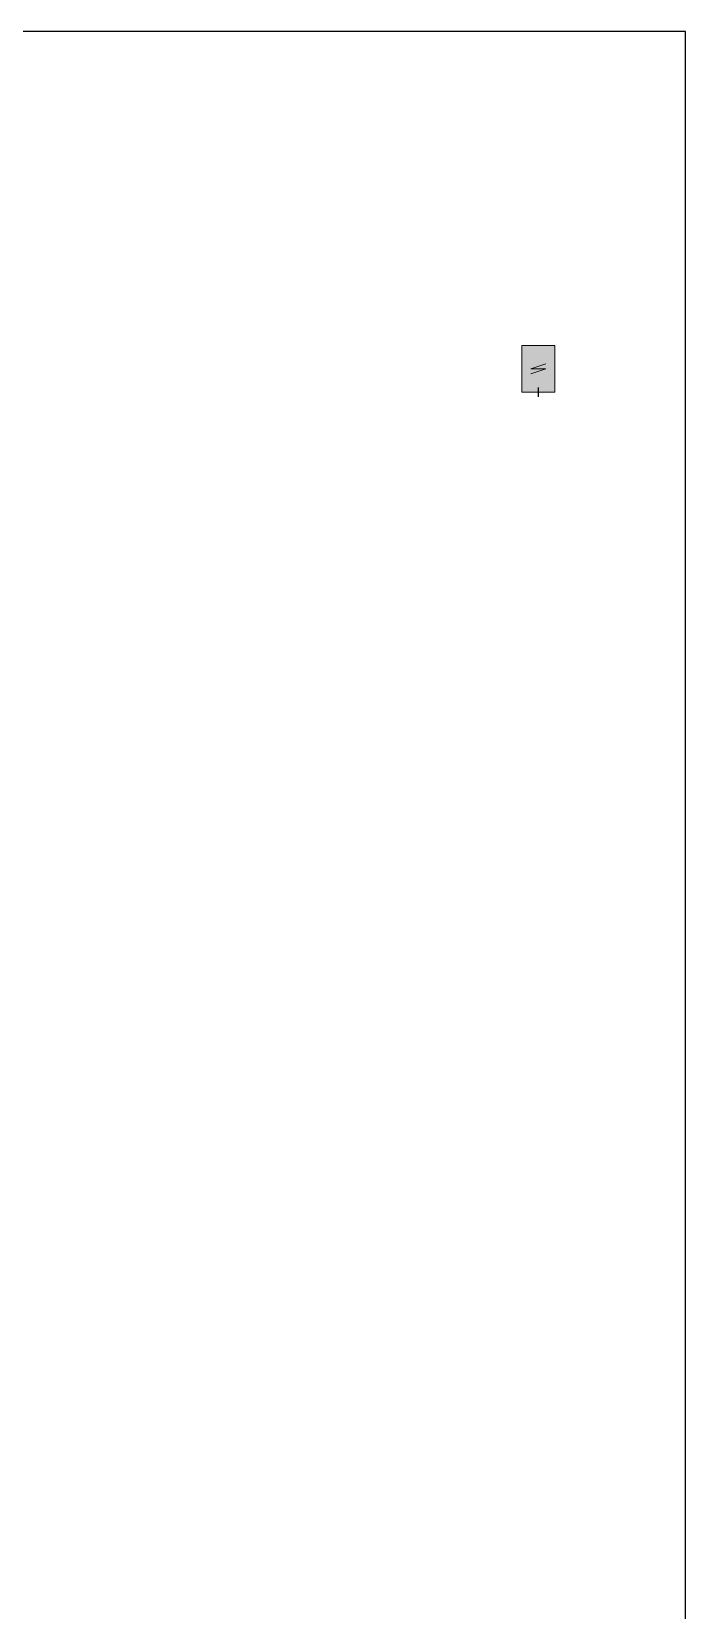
# Model space of a CAD drawing. Header units: millimetres. Extents: x -103 to 3427, y 224 to 818.
# Drawn here: x 176.9 to 316.9, y 480.1 to 818.1 of the extents above; entities that cross this region are included whole.
import ezdxf

# ---------------------------------------------------------------- set-up
doc = ezdxf.new("R2010")
doc.units = ezdxf.units.MM
for name, color, linetype, lineweight in [('AM_0', 7, 'Continuous', 50), ('Cont3', 70, 'Continuous', 18), ('Cont4', 10, 'Continuous', 13)]:
    doc.layers.add(name, color=color, linetype=linetype, lineweight=lineweight)
doc.layers.add('BOUND_EXT', color=30, linetype='Continuous', plot=False)
doc.layers.add('CONT2', color=2, linetype='Continuous')

# ---------------------------------------------------------------- blocks, each defined once
blk = doc.blocks.new('$$_EX')
at = {"layer": 'BOUND_EXT'}
for p, q in [((210, 297), (0, 297)), ((210, 0), (210, 297))]:
    blk.add_line(p, q, dxfattribs=at)
blk = doc.blocks.new('Opening01')
at = {"layer": 'AM_0', "ltscale": 0.1}
h = blk.add_hatch(color=256, dxfattribs=at)
h.set_gradient(color1=(173, 173, 173), rotation=135, centered=1, tint=1, name='CURVED')
h.paths.add_polyline_path([(189, 258.4), (196, 258.4), (196, 268.4), (189, 268.4)])
at = {"layer": 'Cont3'}
blk.add_lwpolyline([(189, 258.4), (196, 258.4), (196, 268.4), (189, 268.4)], close=True, dxfattribs=at)
at = {"layer": 'Cont4'}
blk.add_lwpolyline([(190.9, 262.3), (194.1, 263.4), (190.9, 263.4), (194.1, 264.5)], dxfattribs=at)
blk = doc.blocks.new('Linie Konstruktionsschnitt')
at = {"layer": 'CONT2'}
blk.add_line((0, -1), (0, 1), dxfattribs=at)

msp = doc.modelspace()

# ---------------------------------------------------------------- block references
at = {"layer": 'AM_0'}
msp.add_blockref('Opening01', (92.93, 482.47), dxfattribs=at)
at = {"layer": 'AM_0', "rotation": 180}
msp.add_blockref('Linie Konstruktionsschnitt', (285.43, 740.87), dxfattribs=at)
at = {"layer": 'Cont3', "xscale": 2, "yscale": 2, "zscale": 2}
msp.add_blockref('$$_EX', (-103.07, 224.07), dxfattribs=at)

doc.saveas('drawing.dxf')
